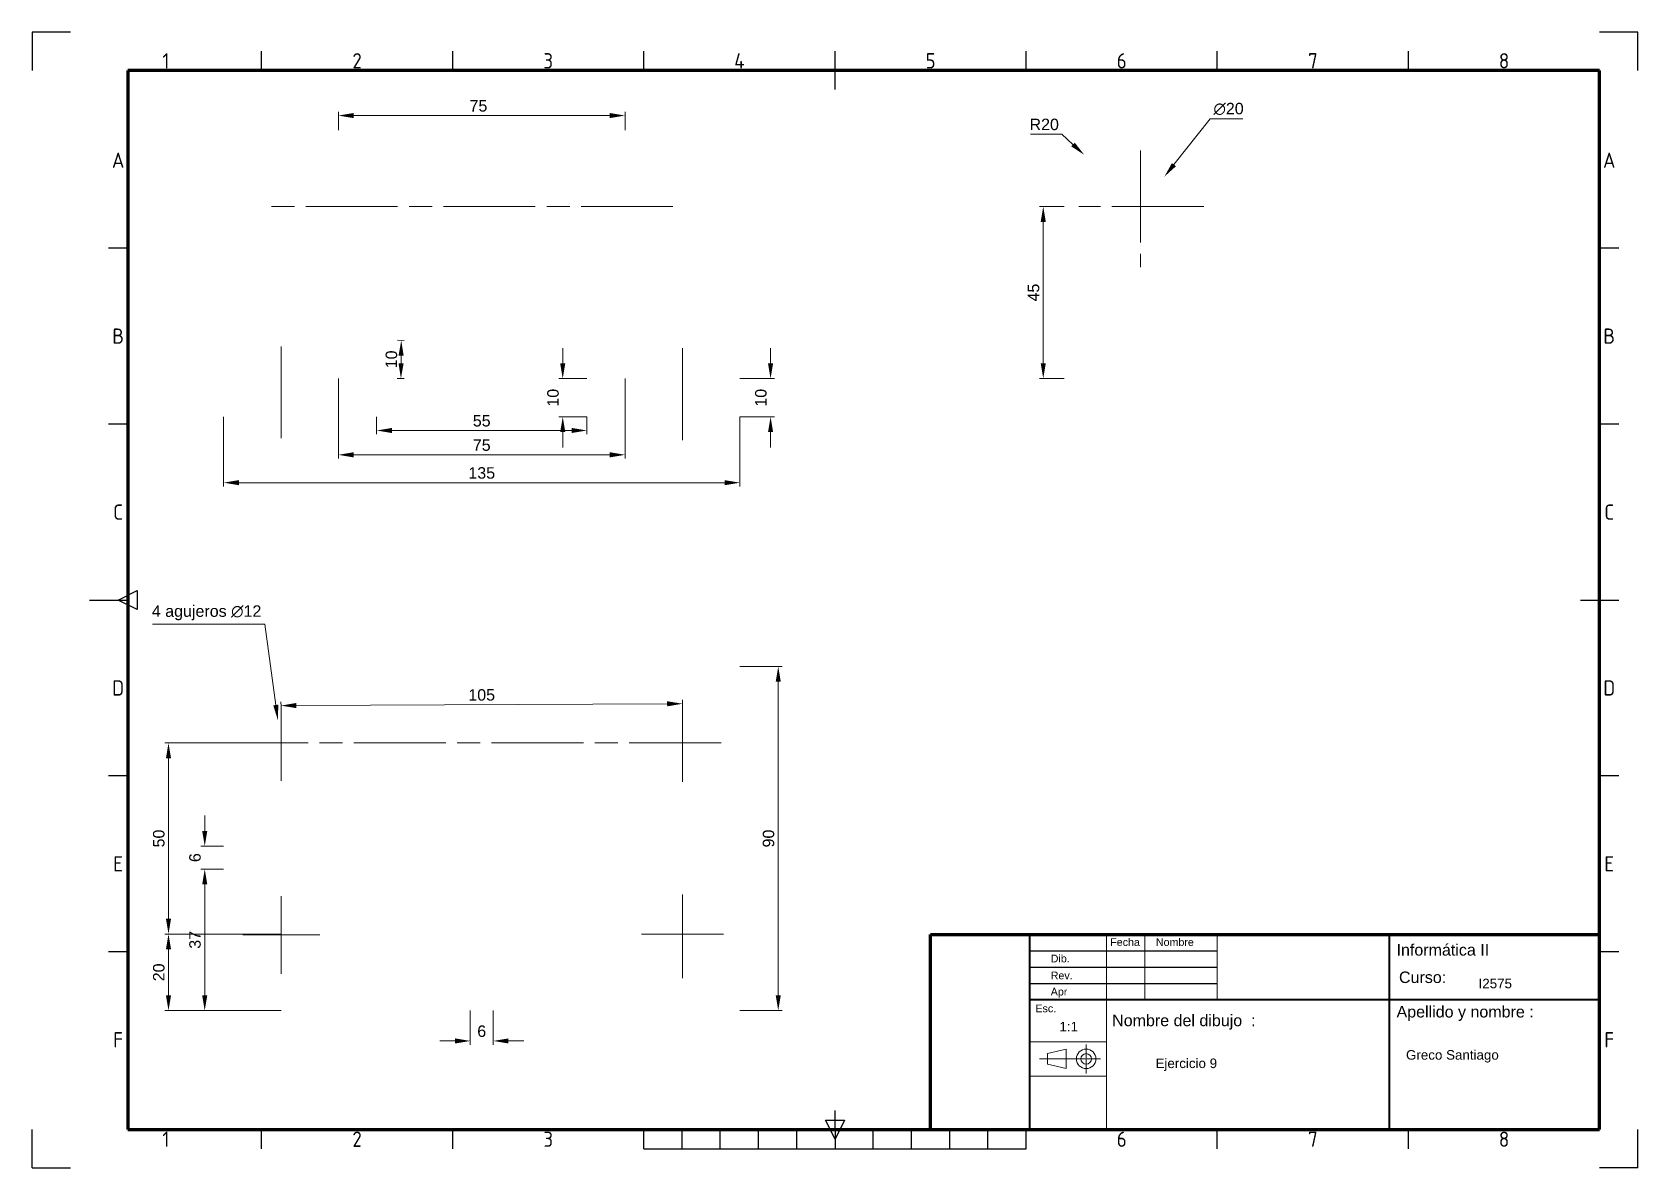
# Paper-space layout 'Papel' of a CAD drawing. Header units: millimetres. Extents: x 0 to 420, y 0 to 297.
import ezdxf
from ezdxf.enums import TextEntityAlignment as Align

# ---------------------------------------------------------------- set-up
doc = ezdxf.new("R2010")
doc.units = ezdxf.units.MM
doc.linetypes.add('ACAD_ISO08W100', pattern=[36, 24, -3, 6, -3])
doc.linetypes.add('CENTER2', pattern=[28.575000000000003, 19.05, -3.175, 3.175, -3.175])
for name, color, linetype, lineweight in [('Cotas', 5, 'Continuous', 20), ('Ejes', 3, 'ACAD_ISO08W100', 20), ('Rótulo', 7, 'Continuous', 20)]:
    doc.layers.add(name, color=color, linetype=linetype, lineweight=lineweight)
doc.styles.add('ISO Proportional', font='isocp.shx')
doc.styles.get("Standard").update_dxf_attribs({"font": 'arial.ttf'})
doc.dimstyles.new('Info 2', dxfattribs={"dimscale": 0, "dimtxt": 3, "dimasz": 4, "dimexe": 1, "dimexo": 0, "dimgap": 1, "dimtad": 1, "dimtoh": 1, "dimtxsty": 'Standard', "dimcen": 0, "dimclrd": 256, "dimclre": 256, "dimclrt": 256, "dimadec": 1, "dimazin": 0, "dimtfac": 1, "dimtofl": 0, "dimtmove": 0, "dimatfit": 3, "dimfxl": 1, "dimlwd": -1, "dimlwe": -1, "dimarcsym": 0})

# ---------------------------------------------------------------- blocks, each defined once
blk = doc.blocks.new('*U1')
at = {"color": 0, "linetype": 'CENTER2', "lineweight": 20, "ltscale": 3, "transparency": 16777216}
for p, q in [((-12.18104479769229, 0), (-0.2763203162884285, 0)), ((0, 0.2763203162884277), (0, 3.78026728563327)), ((0.2763203162884277, 0), (3.780267285633299, 0)), ((0, -3.78026728563327), (0, -0.2763203162884276))]:
    blk.add_line(p, q, dxfattribs=at)
at = {"color": 0, "linetype": 'Continuous', "lineweight": 20, "ltscale": 3, "transparency": 16777216}
for p, q in [((-0.1381601581442139, 0), (0.1381601581442139, 0)), ((0, -0.1381601581442139), (0, 0.1381601581442139))]:
    blk.add_line(p, q, dxfattribs=at)
blk = doc.blocks.new('*D12')
at = {"layer": 'Cotas', "transparency": 16777216}
for p, q in [((80.10085767455347, 271.3890560937054), (80.10085767455347, 276.1843939338119)), ((84.10085767455347, 275.1843939338119), (151.1008576745535, 275.1843939338119)), ((155.1008576745535, 271.3890560937054), (155.1008576745535, 276.1843939338119))]:
    blk.add_line(p, q, dxfattribs=at)
for points in [[(84.10085767455347, 275.8510606004785), (84.10085767455347, 274.5177272671452), (80.10085767455347, 275.1843939338119)], [(151.1008576745535, 275.8510606004785), (151.1008576745535, 274.5177272671452), (155.1008576745535, 275.1843939338119)]]:
    blk.add_solid(points, dxfattribs=at)
at = {"layer": 'Defpoints', "color": 0, "transparency": 16777216}
for p in [(155.1008576745535, 275.1843939338119), (80.10085767455347, 271.3890560937054), (155.1008576745535, 271.3890560937054)]:
    blk.add_point(p, dxfattribs=at)
at = {"layer": 'Cotas', "transparency": 16777216, "insert": (116.7423816795217, 277.709973742816), "char_height": 3, "attachment_point": 5}
blk.add_mtext('75', dxfattribs=at)
blk = doc.blocks.new('*D13')
at = {"layer": 'Cotas', "transparency": 16777216}
for p, q in [((193.1481252092805, 210.3890560937055), (193.1481252092805, 214.3890560937055)), ((185.1008576745535, 206.3890560937055), (194.1481252092805, 206.3890560937055)), ((185.1008576745535, 196.3890560937055), (194.1481252092805, 196.3890560937055)), ((193.1481252092805, 192.3890560937055), (193.1481252092805, 188.3890560937055))]:
    blk.add_line(p, q, dxfattribs=at)
for points in [[(192.4814585426138, 210.3890560937055), (193.8147918759471, 210.3890560937055), (193.1481252092805, 206.3890560937055)], [(192.4814585426138, 192.3890560937055), (193.8147918759471, 192.3890560937055), (193.1481252092805, 196.3890560937055)]]:
    blk.add_solid(points, dxfattribs=at)
at = {"layer": 'Defpoints', "color": 0, "transparency": 16777216}
for p in [(185.1008576745535, 206.3890560937055), (185.1008576745535, 196.3890560937055), (193.1481252092805, 196.3890560937055)]:
    blk.add_point(p, dxfattribs=at)
at = {"layer": 'Cotas', "transparency": 16777216, "insert": (190.6164062461154, 201.3890560937054), "char_height": 3, "attachment_point": 5, "rotation": 90}
blk.add_mtext('10', dxfattribs=at)
blk = doc.blocks.new('*D14')
at = {"layer": 'Cotas', "transparency": 16777216}
for p, q in [((90.10085767455347, 196.3890560937054), (90.10085767455347, 191.8276025851044)), ((145.1008576745535, 196.3890560937054), (145.1008576745535, 191.8276025851044)), ((94.10085767455347, 192.8276025851044), (141.1008576745535, 192.8276025851044))]:
    blk.add_line(p, q, dxfattribs=at)
for points in [[(94.10085767455347, 193.494269251771), (94.10085767455347, 192.1609359184377), (90.10085767455347, 192.8276025851044)], [(141.1008576745535, 193.494269251771), (141.1008576745535, 192.1609359184377), (145.1008576745535, 192.8276025851044)]]:
    blk.add_solid(points, dxfattribs=at)
at = {"layer": 'Defpoints', "color": 0, "transparency": 16777216}
for p in [(90.10085767455347, 196.3890560937054), (145.1008576745535, 196.3890560937054), (145.1008576745535, 192.8276025851044)]:
    blk.add_point(p, dxfattribs=at)
at = {"layer": 'Cotas', "transparency": 16777216, "insert": (117.6008576745535, 195.3531823941085), "char_height": 3, "attachment_point": 5}
blk.add_mtext('55', dxfattribs=at)
blk = doc.blocks.new('*D15')
at = {"layer": 'Cotas', "transparency": 16777216}
for p, q in [((80.10085767455347, 206.3890560937054), (80.10085767455347, 185.4654074042382)), ((155.1008576745535, 206.3890560937054), (155.1008576745535, 185.4654074042382)), ((151.1008576745535, 186.4654074042382), (84.10085767455347, 186.4654074042382))]:
    blk.add_line(p, q, dxfattribs=at)
for points in [[(84.10085767455347, 187.1320740709049), (84.10085767455347, 185.7987407375716), (80.10085767455347, 186.4654074042382)], [(151.1008576745535, 187.1320740709049), (151.1008576745535, 185.7987407375716), (155.1008576745535, 186.4654074042382)]]:
    blk.add_solid(points, dxfattribs=at)
at = {"layer": 'Defpoints', "color": 0, "transparency": 16777216}
for p in [(80.10085767455347, 206.3890560937054), (155.1008576745535, 206.3890560937054), (80.10085767455347, 186.4654074042382)]:
    blk.add_point(p, dxfattribs=at)
at = {"layer": 'Cotas', "transparency": 16777216, "insert": (117.6008576745535, 188.9909872132423), "char_height": 3, "attachment_point": 5}
blk.add_mtext('75', dxfattribs=at)
blk = doc.blocks.new('*D16')
at = {"layer": 'Cotas', "transparency": 16777216}
for p, q in [((50.10085767455347, 196.3890560937054), (50.10085767455347, 178.1786631059319)), ((185.1008576745535, 196.3890560937054), (185.1008576745535, 178.1786631059319)), ((54.10085767455347, 179.1786631059319), (181.1008576745535, 179.1786631059319))]:
    blk.add_line(p, q, dxfattribs=at)
for points in [[(54.10085767455347, 179.8453297725986), (54.10085767455347, 178.5119964392653), (50.10085767455347, 179.1786631059319)], [(181.1008576745535, 179.8453297725986), (181.1008576745535, 178.5119964392653), (185.1008576745535, 179.1786631059319)]]:
    blk.add_solid(points, dxfattribs=at)
at = {"layer": 'Defpoints', "color": 0, "transparency": 16777216}
for p in [(50.10085767455347, 196.3890560937054), (185.1008576745535, 196.3890560937054), (185.1008576745535, 179.1786631059319)]:
    blk.add_point(p, dxfattribs=at)
at = {"layer": 'Cotas', "transparency": 16777216, "insert": (117.6008576745535, 181.7114052614572), "char_height": 3, "attachment_point": 5}
blk.add_mtext('135', dxfattribs=at)
blk = doc.blocks.new('*D17')
at = {"layer": 'Cotas', "transparency": 16777216}
for p, q in [((97.35085767455347, 216.3890560937054), (95.548087924852, 216.4037327976818)), ((96.51549107742002, 212.395724421892), (96.49920652483159, 210.3954593187049)), ((97.26944570289788, 206.3890560937054), (95.46667595319641, 206.4037327976818))]:
    blk.add_line(p, q, dxfattribs=at)
for points in [[(95.84884650268562, 212.4011517068142), (97.18213565215444, 212.3902971369697), (96.5480547869536, 216.3955918702984)], [(95.83256195009719, 210.4008866036272), (97.16585109956601, 210.3900320337826), (96.46664281529802, 206.3955918702985)]]:
    blk.add_solid(points, dxfattribs=at)
at = {"layer": 'Defpoints', "color": 0, "transparency": 16777216}
for p in [(97.35085767455347, 216.3890560937054), (96.46664281529802, 206.3955918702985), (97.26944570289788, 206.3890560937054)]:
    blk.add_point(p, dxfattribs=at)
at = {"layer": 'Cotas', "transparency": 16777216, "insert": (93.9757137338065, 211.4162024105327), "char_height": 3, "attachment_point": 5, "rotation": 89.53355406725167}
blk.add_mtext('10', dxfattribs=at)
blk = doc.blocks.new('*D18')
at = {"layer": 'Cotas', "transparency": 16777216}
for p, q in [((269.9354245289943, 251.3890560937055), (263.4687097515604, 251.3890560937055)), ((264.4687097515604, 247.3890560937055), (264.4687097515604, 210.3890560937055)), ((269.9354245289852, 206.3890560937055), (263.4687097515604, 206.3890560937055))]:
    blk.add_line(p, q, dxfattribs=at)
for points in [[(263.8020430848937, 247.3890560937055), (265.1353764182271, 247.3890560937055), (264.4687097515604, 251.3890560937055)], [(263.8020430848937, 210.3890560937055), (265.1353764182271, 210.3890560937055), (264.4687097515604, 206.3890560937055)]]:
    blk.add_solid(points, dxfattribs=at)
at = {"layer": 'Defpoints', "color": 0, "transparency": 16777216}
for p in [(269.9354245289943, 251.3890560937055), (264.4687097515604, 206.3890560937055), (269.9354245289852, 206.3890560937055)]:
    blk.add_point(p, dxfattribs=at)
at = {"layer": 'Cotas', "transparency": 16777216, "insert": (261.9431299425563, 228.8890560937054), "char_height": 3, "attachment_point": 5, "rotation": 90}
blk.add_mtext('45', dxfattribs=at)
blk = doc.blocks.new('*D19')
at = {"layer": 'Cotas', "transparency": 16777216}
for p, q in [((261.1440809851793, 270.3172257260482), (269.3023347368847, 270.3172257260483)), ((269.3023347368847, 270.3172257260483), (272.2499189929003, 267.6132014928564))]:
    blk.add_line(p, q, dxfattribs=at)
blk.add_solid([(272.7005896984323, 268.1044655355257), (271.7992482873684, 267.1219374501871), (275.197503248916, 264.9091772596646)], dxfattribs=at)
at = {"layer": 'Defpoints', "color": 0, "transparency": 16777216}
for p in [(275.197503248916, 264.9091772596646), (289.9354245289942, 251.3890560937054)]:
    blk.add_point(p, dxfattribs=at)
at = {"layer": 'Cotas', "transparency": 16777216, "insert": (264.723207861032, 272.8489446892133), "char_height": 3, "attachment_point": 5}
blk.add_mtext('R20', dxfattribs=at)
blk = doc.blocks.new('*D20')
at = {"layer": 'Cotas', "transparency": 16777216}
for p, q in [((308.1621797116528, 274.2932696292278), (298.6529496190558, 262.3437243362468)), ((316.7133393296609, 274.2932696292278), (308.1621797116528, 274.2932696292278))]:
    blk.add_line(p, q, dxfattribs=at)
blk.add_solid([(298.1312987503634, 262.7588445786307), (299.1746004877483, 261.9286040938629), (296.1622281647525, 259.2138191240921)], dxfattribs=at)
at = {"layer": 'Defpoints', "color": 0, "transparency": 16777216}
for p in [(296.1622281647525, 259.2138191240921), (283.7086208932358, 243.5642930633187)]:
    blk.add_point(p, dxfattribs=at)
at = {"layer": 'Cotas', "transparency": 16777216, "insert": (312.9377595206569, 276.9088903659263), "char_height": 3, "attachment_point": 5}
blk.add_mtext('∅20', dxfattribs=at)
blk = doc.blocks.new('*D21')
at = {"layer": 'Cotas', "transparency": 16777216}
for p, q in [((138.7886118032139, 210.3890560937055), (138.7886118032139, 214.3890560937055)), ((145.1008576745535, 206.3890560937055), (137.7886118032139, 206.3890560937055)), ((145.1008576745535, 196.3890560937055), (137.7886118032139, 196.3890560937055)), ((138.7886118032139, 192.3890560937055), (138.7886118032139, 188.3890560937055))]:
    blk.add_line(p, q, dxfattribs=at)
for points in [[(138.1219451365472, 210.3890560937055), (139.4552784698805, 210.3890560937055), (138.7886118032139, 206.3890560937055)], [(138.1219451365472, 192.3890560937055), (139.4552784698805, 192.3890560937055), (138.7886118032139, 196.3890560937055)]]:
    blk.add_solid(points, dxfattribs=at)
at = {"layer": 'Defpoints', "color": 0, "transparency": 16777216}
for p in [(145.1008576745535, 206.3890560937055), (138.7886118032139, 196.3890560937055), (145.1008576745535, 196.3890560937055)]:
    blk.add_point(p, dxfattribs=at)
at = {"layer": 'Cotas', "transparency": 16777216, "insert": (136.2568928400488, 201.3890560937054), "char_height": 3, "attachment_point": 5, "rotation": 90}
blk.add_mtext('10', dxfattribs=at)
blk = doc.blocks.new('*D22')
at = {"layer": 'Cotas', "transparency": 16777216}
for p, q in [((185.1008576745535, 131.1271235932202), (196.1542090550635, 131.1271235932203)), ((195.1542090550635, 127.1271235932202), (195.1542090550635, 45.12712359322019)), ((185.1008576745535, 41.12712359322019), (196.1542090550635, 41.12712359322019))]:
    blk.add_line(p, q, dxfattribs=at)
for points in [[(194.4875423883968, 127.1271235932202), (195.8208757217301, 127.1271235932202), (195.1542090550635, 131.1271235932203)], [(194.4875423883968, 45.12712359322019), (195.8208757217301, 45.12712359322019), (195.1542090550635, 41.12712359322019)]]:
    blk.add_solid(points, dxfattribs=at)
at = {"layer": 'Defpoints', "color": 0, "transparency": 16777216}
for p in [(185.1008576745535, 131.1271235932202), (185.1008576745535, 41.12712359322019), (195.1542090550635, 41.12712359322019)]:
    blk.add_point(p, dxfattribs=at)
at = {"layer": 'Cotas', "transparency": 16777216, "insert": (192.6224900918984, 86.12712359322015), "char_height": 3, "attachment_point": 5, "rotation": 90}
blk.add_mtext('90', dxfattribs=at)
blk = doc.blocks.new('*D23')
at = {"layer": 'Cotas', "transparency": 16777216}
for p, q in [((65.10085767455345, 120.7440359029447), (65.09555274449848, 121.8824670712884)), ((170.1008576745535, 121.2333212205481), (170.0955527444985, 122.3717523888918)), ((69.10016912618785, 120.9011171665627), (166.1002559819605, 121.3531240075606))]:
    blk.add_line(p, q, dxfattribs=at)
for points in [[(166.0971494422434, 122.0197834362463), (166.1033625216776, 120.686464578875), (170.1002125540742, 121.3717632458634)], [(69.09706258647073, 121.5677765952483), (69.10327566590497, 120.2344577378771), (65.10021255407416, 120.88247792826)]]:
    blk.add_solid(points, dxfattribs=at)
at = {"layer": 'Defpoints', "color": 0, "transparency": 16777216}
for p in [(65.10085767455345, 120.7440359029447), (170.1002125540742, 121.3717632458634), (170.1008576745535, 121.2333212205481)]:
    blk.add_point(p, dxfattribs=at)
at = {"layer": 'Cotas', "transparency": 16777216, "insert": (117.5884152258067, 123.6588120634259), "char_height": 3, "attachment_point": 5, "rotation": 0.266988388250368}
blk.add_mtext('105', dxfattribs=at)
blk = doc.blocks.new('*D24')
at = {"layer": 'Cotas', "transparency": 16777216}
for p, q in [((114.6008576745535, 41.127123593222), (114.6008576745535, 32.19446830157108)), ((120.6008576745535, 41.127123593222), (120.6008576745535, 32.19446830157108)), ((110.6008576745535, 33.19446830157108), (106.6008576745535, 33.19446830157108)), ((124.6008576745535, 33.19446830157108), (128.6008576745535, 33.19446830157108))]:
    blk.add_line(p, q, dxfattribs=at)
for points in [[(110.6008576745535, 33.86113496823774), (110.6008576745535, 32.52780163490441), (114.6008576745535, 33.19446830157108)], [(124.6008576745535, 33.86113496823774), (124.6008576745535, 32.52780163490441), (120.6008576745535, 33.19446830157108)]]:
    blk.add_solid(points, dxfattribs=at)
at = {"layer": 'Defpoints', "color": 0, "transparency": 16777216}
for p in [(114.6008576745535, 41.127123593222), (120.6008576745535, 41.127123593222), (120.6008576745535, 33.19446830157108)]:
    blk.add_point(p, dxfattribs=at)
at = {"layer": 'Cotas', "transparency": 16777216, "insert": (117.6008576745535, 35.72618726473615), "char_height": 3, "attachment_point": 5}
blk.add_mtext('6', dxfattribs=at)
blk = doc.blocks.new('*D25')
at = {"layer": 'Cotas', "transparency": 16777216}
for p, q in [((50.1008576745535, 78.1271235932202), (44.14902281283777, 78.1271235932202)), ((45.14902281283778, 45.12712359322018), (45.14902281283777, 74.1271235932202)), ((50.1008576745535, 41.12712359322019), (44.14902281283778, 41.12712359322018))]:
    blk.add_line(p, q, dxfattribs=at)
for points in [[(44.48235614617111, 74.1271235932202), (45.81568947950444, 74.1271235932202), (45.14902281283777, 78.1271235932202)], [(44.48235614617111, 45.12712359322018), (45.81568947950444, 45.12712359322018), (45.14902281283778, 41.12712359322018)]]:
    blk.add_solid(points, dxfattribs=at)
at = {"layer": 'Defpoints', "color": 0, "transparency": 16777216}
for p in [(45.14902281283777, 78.1271235932202), (50.1008576745535, 78.1271235932202), (50.1008576745535, 41.12712359322019)]:
    blk.add_point(p, dxfattribs=at)
at = {"layer": 'Cotas', "transparency": 16777216, "insert": (42.61628065731254, 59.62712359322018), "char_height": 3, "attachment_point": 5, "rotation": 90}
blk.add_mtext('37', dxfattribs=at)
blk = doc.blocks.new('*D26')
at = {"layer": 'Cotas', "transparency": 16777216}
for p, q in [((45.14902281283777, 88.1271235932202), (45.14902281283777, 92.1271235932202)), ((50.1008576745535, 84.1271235932202), (44.14902281283777, 84.1271235932202)), ((50.1008576745535, 78.12712359322023), (44.14902281283778, 78.12712359322023)), ((45.14902281283778, 74.12712359322023), (45.14902281283778, 70.12712359322023))]:
    blk.add_line(p, q, dxfattribs=at)
for points in [[(44.48235614617111, 88.1271235932202), (45.81568947950444, 88.1271235932202), (45.14902281283777, 84.1271235932202)], [(44.48235614617111, 74.12712359322023), (45.81568947950444, 74.12712359322023), (45.14902281283778, 78.12712359322023)]]:
    blk.add_solid(points, dxfattribs=at)
at = {"layer": 'Defpoints', "color": 0, "transparency": 16777216}
for p in [(45.14902281283777, 84.1271235932202), (50.1008576745535, 84.1271235932202), (50.1008576745535, 78.12712359322023)]:
    blk.add_point(p, dxfattribs=at)
at = {"layer": 'Cotas', "transparency": 16777216, "insert": (42.61730384967272, 81.12712359322019), "char_height": 3, "attachment_point": 5, "rotation": 90}
blk.add_mtext('6', dxfattribs=at)
blk = doc.blocks.new('*D27')
at = {"layer": 'Cotas', "transparency": 16777216}
for p, q in [((65.1008576745535, 61.1271235932202), (34.67283066463916, 61.1271235932202)), ((35.67283066463916, 57.1271235932202), (35.67283066463917, 45.12712359322018)), ((65.1008576745535, 41.12712359322019), (34.67283066463917, 41.12712359322018))]:
    blk.add_line(p, q, dxfattribs=at)
for points in [[(35.0061639979725, 57.1271235932202), (36.33949733130583, 57.1271235932202), (35.67283066463916, 61.1271235932202)], [(35.00616399797251, 45.12712359322018), (36.33949733130584, 45.12712359322018), (35.67283066463917, 41.12712359322018)]]:
    blk.add_solid(points, dxfattribs=at)
at = {"layer": 'Defpoints', "color": 0, "transparency": 16777216}
for p in [(65.1008576745535, 61.1271235932202), (35.67283066463917, 41.12712359322018), (65.1008576745535, 41.12712359322019)]:
    blk.add_point(p, dxfattribs=at)
at = {"layer": 'Cotas', "transparency": 16777216, "insert": (33.1411117014741, 51.12712359322018), "char_height": 3, "attachment_point": 5, "rotation": 90}
blk.add_mtext('20', dxfattribs=at)
blk = doc.blocks.new('*D28')
at = {"layer": 'Cotas', "transparency": 16777216}
for p, q in [((65.1008576745535, 111.1271235932319), (34.67283066463916, 111.1271235932319)), ((35.67283066463917, 65.1271235932202), (35.67283066463916, 107.1271235932319)), ((65.1008576745535, 61.1271235932202), (34.67283066463917, 61.1271235932202))]:
    blk.add_line(p, q, dxfattribs=at)
for points in [[(35.0061639979725, 107.1271235932319), (36.33949733130583, 107.1271235932319), (35.67283066463916, 111.1271235932319)], [(35.00616399797251, 65.1271235932202), (36.33949733130584, 65.1271235932202), (35.67283066463917, 61.1271235932202)]]:
    blk.add_solid(points, dxfattribs=at)
at = {"layer": 'Defpoints', "color": 0, "transparency": 16777216}
for p in [(35.67283066463916, 111.1271235932319), (65.1008576745535, 111.1271235932319), (65.1008576745535, 61.1271235932202)]:
    blk.add_point(p, dxfattribs=at)
at = {"layer": 'Cotas', "transparency": 16777216, "insert": (33.14111170147411, 86.12712359322603), "char_height": 3, "attachment_point": 5, "rotation": 90}
blk.add_mtext('50', dxfattribs=at)
blk = doc.blocks.new('*D30')
at = {"layer": 'Cotas', "transparency": 16777216}
for p, q in [((31.44625191285183, 142.150565041181), (60.82960798379316, 142.1505650411809)), ((60.82960798379316, 142.1505650411809), (63.73694229109084, 121.0336736903402))]:
    blk.add_line(p, q, dxfattribs=at)
blk.add_solid([(64.3973789642322, 121.1246013825711), (63.07650561794949, 120.9427459981094), (64.2825084444759, 117.0710536514921)], dxfattribs=at)
at = {"layer": 'Defpoints', "color": 0, "transparency": 16777216}
for p in [(64.2825084444759, 117.0710536514921), (65.91920690463107, 105.1831935349478)]:
    blk.add_point(p, dxfattribs=at)
at = {"layer": 'Cotas', "transparency": 16777216, "insert": (45.63792994832249, 145.1468133358603), "char_height": 3, "attachment_point": 5}
blk.add_mtext('4 agujeros ∅12', dxfattribs=at)

psp = doc.layouts.new('Papel')

# ---------------------------------------------------------------- linework, layer by layer
for p, q in [((0, 297), (0, 287)), ((10, 297), (0, 297)), ((420, 297), (410, 297)), ((420, 287), (420, 297)), ((60, 287), (60, 292)), ((110, 287), (110, 292)), ((160, 287), (160, 292)), ((210, 282), (210, 292)), ((260, 287), (260, 292)), ((310, 287), (310, 292)), ((360, 287), (360, 292)), ((25, 240.5), (20, 240.5)), ((415, 240.5), (410, 240.5)), ((25, 194.5), (20, 194.5)), ((415, 194.5), (410, 194.5)), ((15, 148.5), (25, 148.5)), ((22.5, 148.5), (27.5, 151)), ((27.5, 146), (22.5, 148.5)), ((27.5, 151), (27.5, 146)), ((405, 148.5), (415, 148.5)), ((25, 102.4999999999999), (20, 102.4999999999999)), ((415, 102.4999999999999), (410, 102.4999999999999)), ((25, 56.5), (20, 56.5)), ((261, 56.75), (310, 56.75)), ((415, 56.5), (410, 56.5)), ((261, 52.5), (310, 52.50000000000001)), ((261, 48.25), (310, 48.25000000000001)), ((210, 10), (210, 15)), ((0, 0), (0, 10)), ((60, 5), (60, 10)), ((110, 5), (110, 10)), ((160, 5), (160, 10)), ((170, 5), (170, 10)), ((180, 5), (180, 10)), ((190, 5), (190, 10)), ((200, 5), (200, 10)), ((207.5, 12.5), (212.5, 12.5)), ((210, 7.5), (207.5, 12.5)), ((212.5, 12.5), (210, 7.5)), ((210, 10), (210, 5)), ((220, 5), (220, 10)), ((230, 5), (230, 10)), ((240, 5), (240, 10)), ((250, 5), (250, 10)), ((260, 5), (260, 10)), ((310, 5), (310, 10)), ((360, 5), (360, 10)), ((420, 0), (420, 10)), ((160, 5), (260, 5)), ((0, 0), (10, 0)), ((420, 0), (410, 0))]:
    psp.add_line(p, q)
at = {"lineweight": 80}
for p, q in [((410, 287), (25, 287)), ((25, 287), (25, 10)), ((410, 10), (410, 287)), ((234.9999999999999, 61), (410, 61)), ((235, 10), (235, 61)), ((25, 10), (410, 10))]:
    psp.add_line(p, q, dxfattribs=at)
at = {"lineweight": 40}
for p, q in [((261, 10), (261, 61)), ((355, 10), (355, 61)), ((261, 43.99999999999999), (410, 44))]:
    psp.add_line(p, q, dxfattribs=at)
at = {"lineweight": 20}
for p, q in [((281, 10), (281, 61)), ((291, 43.99999999999999), (291, 61)), ((310, 43.99999999999999), (310, 61)), ((261, 33), (281, 33)), ((270.4388792379364, 31.05516393537224), (265.6152868824195, 29.88160158144214)), ((265.6152868824195, 29.88160158144214), (265.6152868824195, 27.11839841855786)), ((270.4388792379364, 31.05516393537224), (270.4388792379364, 25.94483606462776)), ((265.6152868824195, 27.11839841855786), (270.4388792379364, 25.94483606462776)), ((261, 24), (281, 24))]:
    psp.add_line(p, q, dxfattribs=at)
for radius in [2.555163935372241, 1.381601581442139]:
    psp.add_circle((275.6935493858643, 28.5), radius, dxfattribs=at)
at = {"layer": 'Ejes'}
for p, q in [((289.9354245289942, 266.0121473105087), (289.9354245289942, 235.5688138927878)), ((167.6008487502709, 251.3890560937054), (60.41896474651548, 251.3890560937054)), ((306.4481467199234, 251.3890560937054), (273.8014557654906, 251.3890560937054)), ((65.10085767455347, 214.8011388766902), (65.10085767455347, 189.4039670780912)), ((170.1008576745535, 214.3127310829666), (170.1008576745535, 188.9155592843676)), ((65.10085767455347, 120.7440359029447), (65.10085767455347, 101.1726351541697)), ((170.1008576745535, 121.2333212205481), (170.1008576745535, 100.927992495368)), ((180.1869766652153, 111.1271235932202), (54.84496299234888, 111.1271235932329)), ((170.1008576745535, 71.50314868063697), (170.1008576745535, 49.58893252512303)), ((65.10085767455347, 71.08160725013863), (65.10085767455347, 50.77627972049504)), ((55.14281691083625, 60.92894348531684), (75.2792301612908, 60.92894348531684)), ((180.8483166927244, 61.12712359322018), (159.3792725226099, 61.12712359322018))]:
    psp.add_line(p, q, dxfattribs=at)

# ---------------------------------------------------------------- block references
at = {"linetype": 'CENTER2', "lineweight": 20, "ltscale": 3}
psp.add_blockref('*U1', (275.6935493858643, 28.5), dxfattribs=at)

# ---------------------------------------------------------------- texts
at = {"style": 'ISO Proportional'}
for s, p in [('1', (35, 289.4999999999999)), ('2', (85, 289.4999999999999)), ('3', (135, 289.4999999999999)), ('4', (185, 289.4999999999999)), ('5', (235, 289.4999999999999)), ('6', (285, 289.4999999999999)), ('7', (335, 289.4999999999999)), ('8', (385, 289.4999999999999)), ('A', (22.5, 263.5)), ('A', (412.5, 263.5)), ('B', (22.5, 217.5)), ('B', (412.5, 217.5)), ('C', (22.5, 171.5)), ('C', (412.5, 171.5)), ('D', (22.5, 125.5)), ('D', (412.5, 125.5)), ('E', (22.5, 79.5)), ('E', (412.5, 79.5)), ('F', (22.5, 33.5)), ('F', (412.5, 33.5)), ('1', (35, 7.5)), ('2', (85, 7.5)), ('3', (135, 7.5)), ('6', (285, 7.5)), ('7', (335, 7.5)), ('8', (385, 7.5))]:
    psp.add_text(s, height=4, dxfattribs=at).set_placement(p, align=Align.MIDDLE)
at = {"lineweight": 20}
for s, height, p in [('Fecha', 2, (281.9886900577785, 58.03746530066428)), ('Nombre', 2, (293.9284376001988, 58.03746530066428)), ('Dib.', 2, (266.4236392256551, 53.74506247017837)), ('Informática II', 3, (356.8765273664462, 55.51046921468731)), ('Rev.', 2, (266.4236392256551, 49.31192508579772)), ('Curso: ', 3, (357.5162013277854, 48.34321311098586)), ('Apr', 2, (266.4236392256551, 45.08988988669546)), ('Esc.', 2, (262.4262528174311, 40.69882691166686)), ('Apellido y nombre : ', 3, (356.8765273664462, 39.32778887737778)), ('Nombre del dibujo  : ', 3, (282.493414094215, 37.05515528631418))]:
    psp.add_text(s, height=height, dxfattribs=at).set_placement(p)
at = {"layer": 'Cotas', "char_height": 2.5, "attachment_point": 1}
for s, width, insert in [('1:1', 18.57374718256892, (268.7062385002178, 38.18859498806522)), ('Ejercicio 9', 50.25583521669523, (293.8341574856568, 28.59975804813757))]:
    psp.add_mtext_dynamic_manual_height_columns(s, width=width, gutter_width=12.5, heights=[0], dxfattribs=dict(at, insert=insert))
at = {"layer": 'Rótulo', "char_height": 2.5, "attachment_point": 1}
for s, width, insert in [('I2575', 35.91505625808577, (378.331960839887, 49.45867827749134)), ('Greco Santiago', 35.24533613011226, (359.3537003425008, 30.79433617436734))]:
    psp.add_mtext_dynamic_manual_height_columns(s, width=width, gutter_width=12.5, heights=[0], dxfattribs=dict(at, insert=insert))

# ---------------------------------------------------------------- dimensions: what is measured, and where the dimension line sits
at = {"layer": 'Cotas'}
dim = psp.add_linear_dim(base=(155.1008576745535, 275.1843939338119), p1=(80.10085767455347, 271.3890560937054), p2=(155.1008576745535, 271.3890560937054), dimstyle='Info 2', override={"dimlfac": -1}, dxfattribs=at)
dim.commit()
dim.dimension.update_dxf_attribs({"geometry": '*D12', "text_midpoint": (116.7423816795217, 275.1843939338119), "dimtype": 160})
dim = psp.add_diameter_dim_2p(p1=(283.7086208932358, 243.5642930633187), p2=(296.1622281647525, 259.2138191240921), dimstyle='Info 2', override={"dimlfac": -1}, dxfattribs=at)
dim.commit()
dim.dimension.update_dxf_attribs({"geometry": '*D20', "text_midpoint": (312.9377595206569, 274.2932696292278), "dimtype": 163})
dim = psp.add_radius_dim(center=(289.9354245289942, 251.3890560937054), mpoint=(275.197503248916, 264.9091772596646), dimstyle='Info 2', override={"dimlfac": -1}, dxfattribs=at)
dim.commit()
dim.dimension.update_dxf_attribs({"geometry": '*D19', "text_midpoint": (264.723207861032, 270.3172257260483), "dimtype": 164})
for base, p1, p2, picture, middle in [((264.4687097515604, 206.3890560937055), (269.9354245289942, 251.3890560937054), (269.9354245289851, 206.3890560937054), '*D18', (261.9431299425563, 228.8890560937054)), ((138.7886118032139, 196.3890560937055), (145.1008576745535, 206.3890560937054), (145.1008576745535, 196.3890560937054), '*D21', (136.2568928400488, 201.3890560937054)), ((193.1481252092805, 196.3890560937055), (185.1008576745535, 206.3890560937054), (185.1008576745535, 196.3890560937054), '*D13', (190.6164062461154, 201.3890560937054)), ((195.1542090550635, 41.12712359322019), (185.1008576745535, 131.1271235932202), (185.1008576745535, 41.12712359322018), '*D22', (192.6224900918984, 86.12712359322015)), ((35.67283066463916, 111.1271235932319), (65.10085767455347, 61.12712359322018), (65.10085767455347, 111.1271235932319), '*D28', (33.14111170147411, 86.12712359322603)), ((45.14902281283777, 84.1271235932202), (50.10085767455347, 78.1271235932202), (50.10085767455347, 84.12712359322018), '*D26', (42.61730384967272, 81.12712359322019)), ((45.14902281283777, 78.1271235932202), (50.10085767455347, 41.12712359322018), (50.10085767455347, 78.12712359322018), '*D25', (42.61628065731254, 59.62712359322018)), ((35.67283066463917, 41.12712359322018), (65.10085767455347, 61.12712359322018), (65.10085767455347, 41.12712359322018), '*D27', (33.1411117014741, 51.12712359322018))]:
    dim = psp.add_linear_dim(base=base, p1=p1, p2=p2, angle=90, dimstyle='Info 2', override={"dimlfac": -1}, dxfattribs=at)
    dim.commit()
    dim.dimension.update_dxf_attribs({"geometry": picture, "text_midpoint": middle})
dim = psp.add_aligned_dim(p1=(97.35085767455347, 216.3890560937054), p2=(97.26944570289788, 206.3890560937054), distance=-0.8028294916819885, dimstyle='Info 2', override={"dimlfac": -1}, dxfattribs=at)
dim.commit()
dim.dimension.update_dxf_attribs({"geometry": '*D17', "text_midpoint": (93.9757137338065, 211.4162024105327)})
for base, p1, p2, picture, middle in [((80.10085767455347, 186.4654074042382), (155.1008576745535, 206.3890560937054), (80.10085767455347, 206.3890560937054), '*D15', (117.6008576745535, 188.9909872132423)), ((185.1008576745535, 179.1786631059319), (50.10085767455347, 196.3890560937054), (185.1008576745535, 196.3890560937054), '*D16', (117.6008576745535, 181.7114052614572)), ((145.1008576745535, 192.8276025851044), (90.10085767455347, 196.3890560937054), (145.1008576745535, 196.3890560937054), '*D14', (117.6008576745535, 195.3531823941085)), ((120.6008576745535, 33.19446830157108), (114.6008576745535, 41.127123593222), (120.6008576745535, 41.127123593222), '*D24', (117.6008576745535, 35.72618726473615))]:
    dim = psp.add_linear_dim(base=base, p1=p1, p2=p2, dimstyle='Info 2', override={"dimlfac": -1}, dxfattribs=at)
    dim.commit()
    dim.dimension.update_dxf_attribs({"geometry": picture, "text_midpoint": middle})
dim = psp.add_diameter_dim_2p(p1=(65.91920690463107, 105.1831935349478), p2=(64.2825084444759, 117.0710536514921), text='4 agujeros <>', dimstyle='Info 2', override={"dimlfac": -1}, dxfattribs=at)
dim.commit()
dim.dimension.update_dxf_attribs({"geometry": '*D30', "text_midpoint": (45.63792994832249, 142.1505650411809), "dimtype": 163})
dim = psp.add_aligned_dim(p1=(65.10085767455347, 120.7440359029447), p2=(170.1008576745535, 121.2333212205481), distance=0.13844352839275254, dimstyle='Info 2', dxfattribs=at)
dim.commit()
dim.dimension.update_dxf_attribs({"geometry": '*D23', "text_midpoint": (117.5884152258067, 123.6588120634259)})

doc.saveas('drawing.dxf')
